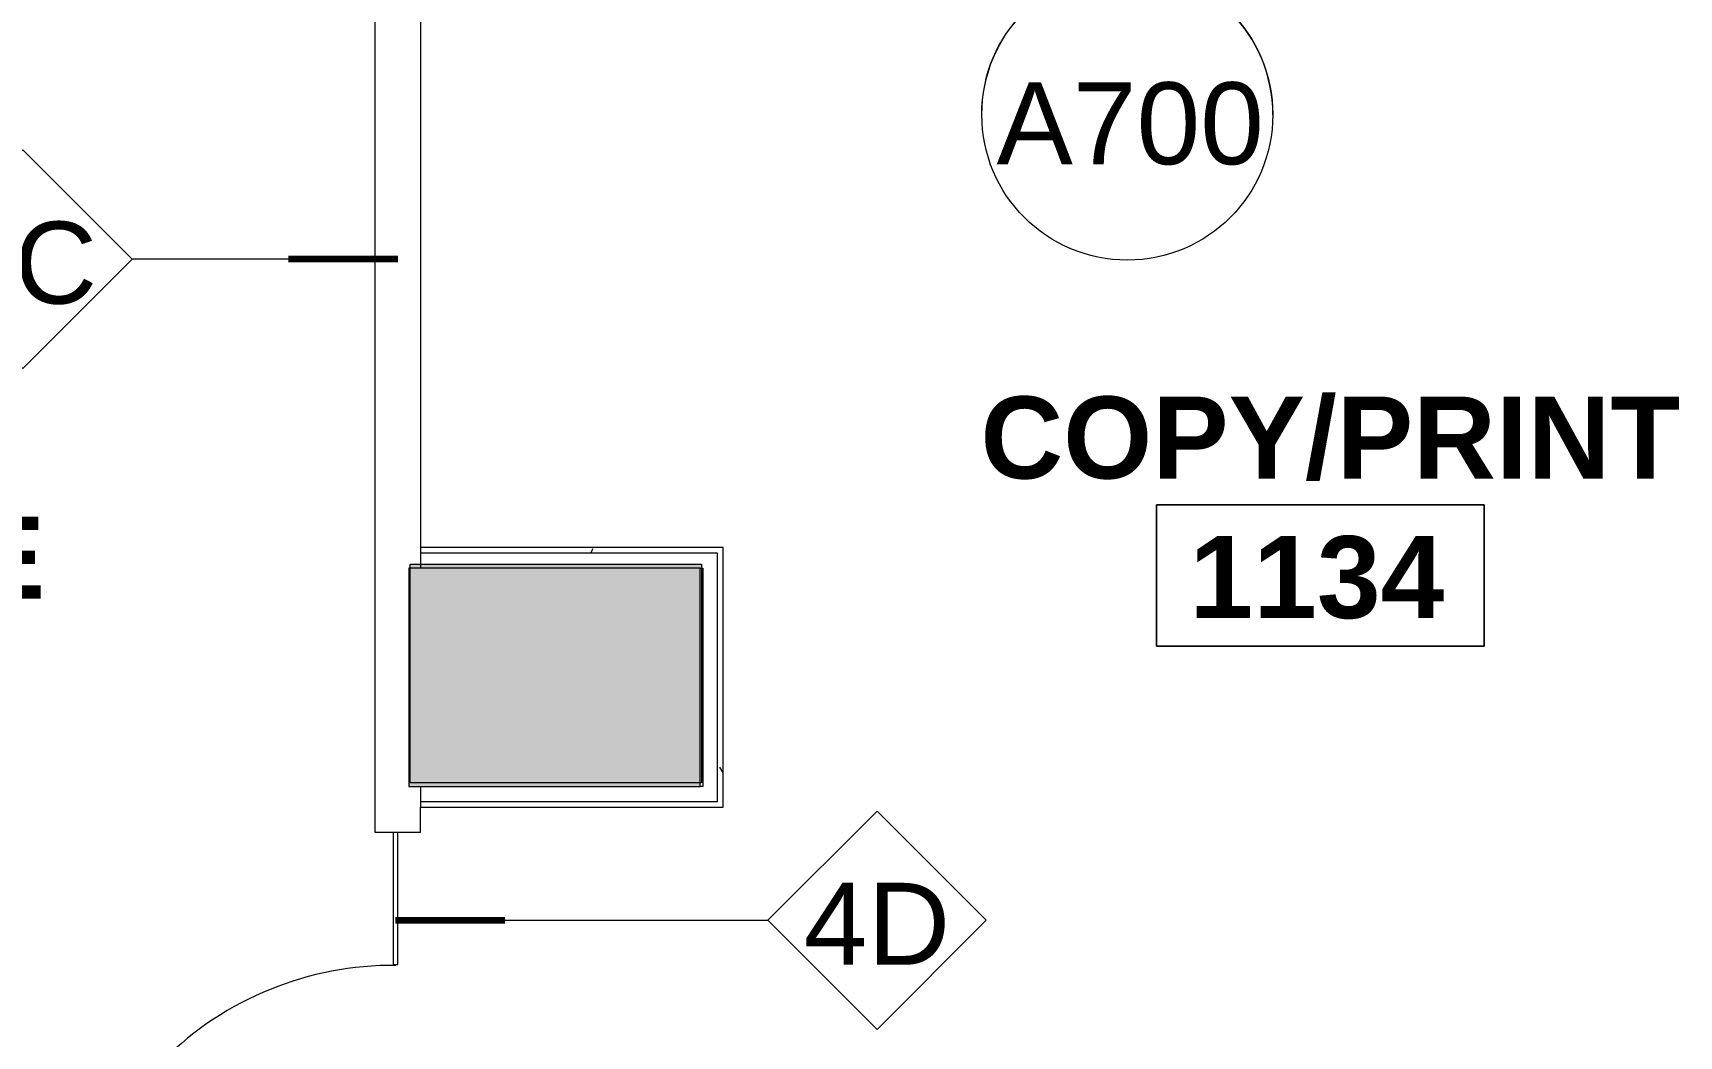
# Model space of a CAD drawing. Header units: inches. Extents: x 920 to 3142, y -796 to 870.
# Drawn here: x 1956.1 to 2136.9, y 361.7 to 471.8 of the extents above; entities that cross this region are included whole.
import ezdxf
from ezdxf.xclip import XClip

# ---------------------------------------------------------------- set-up
doc = ezdxf.new("R2010")
doc.units = ezdxf.units.IN
doc.header["$MEASUREMENT"] = 0
doc.header["$XCLIPFRAME"] = 2
for name, color, linetype, lineweight in [('L1$0$BB Columns_Pen_No__7', 7, 'Continuous', 20), ('L1$0$BB Columns_Pen_No__95', 8, 'Continuous', 20), ('X2$0$18_0109_REV_dwg _7_', 8, 'Continuous', 9), ('X2$0$A-AREA-IDEN', 2, 'Continuous', 9), ('X2$0$A-DOOR', 31, 'Continuous', 13), ('X2$0$A-WALL', 113, 'Continuous', 9), ('X2$0$A-WALL-IDEN', 211, 'Continuous', 9), ('X2$0$A-WALL-PATT', 111, 'Continuous', 13), ('X2$0$G-ANNO-SYMB', 111, 'Continuous', 9), ('X2$0$I-WALL', 2, 'Continuous', 9), ('X2$0$S-COLS', 52, 'Continuous', 9)]:
    doc.layers.add(name, color=color, linetype=linetype, lineweight=lineweight)
doc.styles.add('X2$0$Arial', font='arial.ttf', dxfattribs={"height": 9})
doc.styles.add('X2$0$Swis721 Lt BT', font='swissl.ttf', dxfattribs={"height": 9})
doc.styles.add('X2$0$Swis721 Lt BT_B', font='', dxfattribs={"height": 9})
doc.styles.get('X2$0$Swis721 Lt BT_B').set_extended_font_data('Swis721 Lt BT', bold=True)
pattern_1 = [(0, (0, 0), (30.72, 7.68), [1.267, -21.773, 1.267, -21.773, -122.88]), (0, (0, 0), (30.72, 7.68), [-46.08, 1.267, -44.813, 1.267, -21.773, -53.76]), (0, (0, 0), (30.72, 7.68), [-115.2, 1.267, -14.093, 1.267, -37.133]), (120, (11.52, 3.84), (-22.011075, 22.7643), [1.267, -21.773, 1.267, -21.773, -122.88]), (120, (11.52, 3.84), (-22.011075, 22.7643), [-46.08, 1.267, -44.813, 1.267, -21.773, -53.76]), (120, (11.52, 3.84), (-22.011075, 22.7643), [-115.2, 1.267, -14.093, 1.267, -37.133]), (240, (15.36, 19.2), (-8.708925, -30.4443), [1.267, -21.773, 1.267, -21.773, -122.88]), (240, (15.36, 19.2), (-8.708925, -30.4443), [-46.08, 1.267, -44.813, 1.267, -21.773, -53.76]), (240, (15.36, 19.2), (-8.708925, -30.4443), [-115.2, 1.267, -14.093, 1.267, -37.133])]

# ---------------------------------------------------------------- blocks, each defined once
blk = doc.blocks.new('L1')
at = {"layer": 'L1$0$BB Columns_Pen_No__95', "linetype": 'Continuous', "lineweight": 0, "true_color": 0x3f3f3f}
blk.add_hatch(color=250, dxfattribs=at).paths.add_polyline_path([(-7350.69, 3336.07), (-7350.69, 3312.07), (-7318.69, 3312.07), (-7318.69, 3336.07)])
at = {"layer": 'L1$0$BB Columns_Pen_No__7', "linetype": 'Continuous', "flags": 128}
blk.add_lwpolyline([(-7350.69, 3336.07), (-7318.69, 3336.07), (-7318.69, 3312.07), (-7350.69, 3312.07)], close=True, dxfattribs=at)
blk = doc.blocks.new('X2$0$Single Glass Door - 36_ x 84_-4893000-FIRST FLOOR CONSTRUCTION')
at = {"layer": 'X2$0$A-DOOR', "lineweight": 20}
for p, q in [((17.40625, -0.25), (17.90625, -0.25)), ((17.40625, -36.0625), (17.40625, -0.25)), ((17.90625, -0.25), (17.90625, -36.0625)), ((17.90625, -36.0625), (17.40625, -36.0625))]:
    blk.add_line(p, q, dxfattribs=at)
at = {"layer": 'X2$0$A-DOOR', "lineweight": 9}
blk.add_arc((17.90625, -0.25), 35.8125, 179.5, 270, dxfattribs=at)
blk = doc.blocks.new('X2$0$Concrete-Rectangular-Column - 24 X 32-5463222-FIRST FLOOR CONSTRUCTION')
at = {"layer": 'X2$0$S-COLS'}
blk.add_hatch(color=7, dxfattribs=at).paths.add_polyline_path([(-12, -16), (12, -16), (12, 16), (-12, 16)], flags=0)
at = {"layer": 'X2$0$S-COLS', "color": 8, "lineweight": 20}
for p, q in [((12, 16), (-12, 16)), ((-12, 16), (-12, -16)), ((12, -16), (12, 16)), ((-12, -16), (12, -16))]:
    blk.add_line(p, q, dxfattribs=at)
blk = doc.blocks.new('X2$0$Elevation - Filled Arrow 2-347888-FIRST FLOOR CONSTRUCTION')
at = {"layer": 'X2$0$G-ANNO-SYMB'}
blk.add_circle((0, 0), 0.1664, dxfattribs=at)
blk = doc.blocks.new('X2$0$Elevation - Filled Arrow-151867-FIRST FLOOR CONSTRUCTION')
at = {"layer": 'X2$0$G-ANNO-SYMB'}
h = blk.add_hatch(color=256, dxfattribs=at)
edge = h.paths.add_edge_path(flags=0)
edge.add_line((0, 0.2393), (0.1103, 0.1247))
edge.add_arc((-0.0002, -0.0002), 0.1667, 48.498, 130.5571)
edge.add_line((-0.1085, 0.1265), (0, 0.2393))
for p, q in [((0, 0.2393), (-0.1085, 0.1265)), ((-0.1084, 0.1266), (0, 0.2393)), ((0, 0.2393), (-0.1084, 0.1266)), ((0, 0.2393), (0.11, 0.1249)), ((0.1103, 0.1247), (0, 0.2393))]:
    blk.add_line(p, q, dxfattribs=at)
blk.add_arc((-0.0002, -0.0002), 0.1667, 48.498, 130.5571, dxfattribs=at)
blk.add_ellipse((-0.0002, -0.0001), major_axis=(-0.1667, 0), ratio=0.999376, start_param=3.141593, end_param=6.283185, dxfattribs=at)
blk = doc.blocks.new('X2$0$Room Tag - Room Name and Number-3379422-FIRST FLOOR CONSTRUCTION')
at = {"layer": 'X2$0$A-AREA-IDEN'}
for p, q in [((-0.1881, -0.1636), (-0.1881, -0.0018)), ((-0.1881, -0.0018), (0.1869, -0.0018)), ((0.1869, -0.0018), (-0.1881, -0.0018)), ((-0.1881, -0.0018), (-0.1881, -0.1636)), ((0.1869, -0.0018), (0.1869, -0.1636)), ((0.1869, -0.1636), (0.1869, -0.0018)), ((0.1869, -0.1636), (-0.1881, -0.1636)), ((-0.1881, -0.1636), (0.1869, -0.1636))]:
    blk.add_line(p, q, dxfattribs=at)
blk = doc.blocks.new('X2$0$Wall Tag - 1_4_-62626-FIRST FLOOR CONSTRUCTION')
at = {"layer": 'X2$0$A-WALL-IDEN'}
for p, q in [((-0.125, 0), (0, 0.125)), ((0, 0.125), (0.125, 0)), ((-0.125, 0), (0, -0.125)), ((0, -0.125), (0.125, 0))]:
    blk.add_line(p, q, dxfattribs=at)
blk = doc.blocks.new('X2')
at = {"layer": 'X2$0$A-WALL-PATT', "lineweight": 9}
h = blk.add_hatch(dxfattribs=at)
h.set_pattern_fill('FP2_2', color=256, style=0, pattern_type=2)
h.set_pattern_definition(pattern_1)
h.paths.add_polyline_path([(-949.68, 414.68), (-949.68, 415.31), (-982.93, 415.31), (-982.93, 414.68), (-950.19, 414.68)], flags=0)
h = blk.add_hatch(dxfattribs=at)
h.set_pattern_fill('FP2_2', color=256, style=0, pattern_type=2)
h.set_pattern_definition(pattern_1)
h.paths.add_polyline_path([(-949.68, 386.81), (-949.68, 414.68), (-950.3, 414.68), (-950.3, 386.81)], flags=0)
h = blk.add_hatch(dxfattribs=at)
h.set_pattern_fill('FP2_2', color=256, style=0, pattern_type=2)
h.set_pattern_definition(pattern_1)
h.paths.add_polyline_path([(-950.3, 386.81), (-950.3, 387.43), (-982.93, 387.43), (-982.93, 386.81), (-950.32, 386.81)], flags=0)
at = {"layer": 'X2$0$A-WALL', "lineweight": 13}
for p, q in [((-950.3, 414.68), (-982.93, 414.68)), ((-950.3, 387.43), (-950.3, 414.68)), ((-982.93, 389.06), (-982.93, 386.81)), ((-982.93, 387.43), (-950.3, 387.43))]:
    blk.add_line(p, q, dxfattribs=at)
at = {"layer": 'X2$0$A-WALL-IDEN'}
for p, q in [((-985.43, 446.97), (-1014.59, 446.97)), ((-985.68, 374.38), (-944.8, 374.38))]:
    blk.add_line(p, q, dxfattribs=at)
at = {"layer": 'X2$0$A-WALL-IDEN', "lineweight": 90}
for p, q in [((-985.43, 446.97), (-997.43, 446.97)), ((-985.68, 374.38), (-973.68, 374.38))]:
    blk.add_line(p, q, dxfattribs=at)
at = {"layer": 'X2$0$I-WALL', "lineweight": 13}
for p, q in [((-987.93, 480.31), (-987.93, 384.06)), ((-982.93, 480.31), (-982.93, 413.06)), ((-949.68, 415.31), (-982.93, 415.31)), ((-949.68, 386.81), (-949.68, 415.31)), ((-952.22, 413.06), (-951.93, 413.06)), ((-951.93, 413.06), (-951.93, 389.06)), ((-951.93, 389.06), (-952.22, 389.06)), ((-982.93, 384.06), (-982.93, 386.81)), ((-982.93, 386.81), (-949.68, 386.81)), ((-987.93, 384.06), (-982.93, 384.06)), ((-985.93, 384.06), (-985.93, 369.53)), ((-985.43, 369.53), (-985.43, 384.06)), ((-985.93, 369.53), (-985.43, 369.53))]:
    blk.add_line(p, q, dxfattribs=at)
at = {"layer": 'X2$0$18_0109_REV_dwg _7_'}
ref = blk.add_blockref('L1', (6366.63, -2922.6), dxfattribs=at)
XClip(ref).set_block_clipping_path([(-7565.77838059, 2127.0822525233), (-6206.3289485376, 3792.4196422704)])
at = {"layer": 'X2$0$A-AREA-IDEN', "xscale": 95.99999999999994, "yscale": 95.99999999999994, "zscale": 95.99999999999994}
blk.add_blockref('X2$0$Room Tag - Room Name and Number-3379422-FIRST FLOOR CONSTRUCTION', (-884.07, 420.18), dxfattribs=at)
at = {"layer": 'X2$0$A-DOOR', "rotation": 269.9999999999998}
blk.add_blockref('X2$0$Single Glass Door - 36_ x 84_-4893000-FIRST FLOOR CONSTRUCTION', (-985.68, 351.53), dxfattribs=at)
at = {"layer": 'X2$0$A-WALL-IDEN', "xscale": 95.99999999999994, "yscale": 95.99999999999994, "zscale": 95.99999999999994}
for p in [(-1026.59, 446.97), (-932.8, 374.38)]:
    blk.add_blockref('X2$0$Wall Tag - 1_4_-62626-FIRST FLOOR CONSTRUCTION', p, dxfattribs=at)
at = {"layer": 'X2$0$G-ANNO-SYMB', "xscale": 95.99999999999994, "yscale": 95.99999999999994, "zscale": 95.99999999999994}
for name in ['X2$0$Elevation - Filled Arrow-151867-FIRST FLOOR CONSTRUCTION', 'X2$0$Elevation - Filled Arrow 2-347888-FIRST FLOOR CONSTRUCTION']:
    blk.add_blockref(name, (-905.32, 462.84), dxfattribs=at)
at = {"layer": 'X2$0$S-COLS', "rotation": 89.9999999999999}
blk.add_blockref('X2$0$Concrete-Rectangular-Column - 24 X 32-5463222-FIRST FLOOR CONSTRUCTION', (-968.22, 401.06), dxfattribs=at)
at = {"layer": 'X2$0$A-AREA-IDEN', "char_height": 9, "attachment_point": 1, "style": 'X2$0$Swis721 Lt BT_B'}
for s, insert, width in [('COPY/PRINT', (-921.44, 431.89), 90.294), ('CONFERENCE', (-1112.13, 418.69), 104.838), ('1134', (-898.48, 416.57), 33.936)]:
    blk.add_mtext(s, dxfattribs=dict(at, insert=insert, width=width))
at = {"layer": 'X2$0$A-WALL-IDEN', "char_height": 9, "attachment_point": 1, "style": 'X2$0$Swis721 Lt BT'}
for s, insert, width in [('1C', (-1034.5, 451.09), 18.786), ('4D', (-940.84, 378.5), 19.089)]:
    blk.add_mtext(s, dxfattribs=dict(at, insert=insert, width=width))
at = {"layer": 'X2$0$G-ANNO-SYMB', "insert": (-919.68, 466.39), "char_height": 9, "width": 35.754, "attachment_point": 1, "style": 'X2$0$Arial'}
blk.add_mtext('A700', dxfattribs=at)

msp = doc.modelspace()

# ---------------------------------------------------------------- block references
at = {"color": 250}
msp.add_blockref('X2', (2981.59, 0), dxfattribs=at)

doc.saveas('drawing.dxf')
